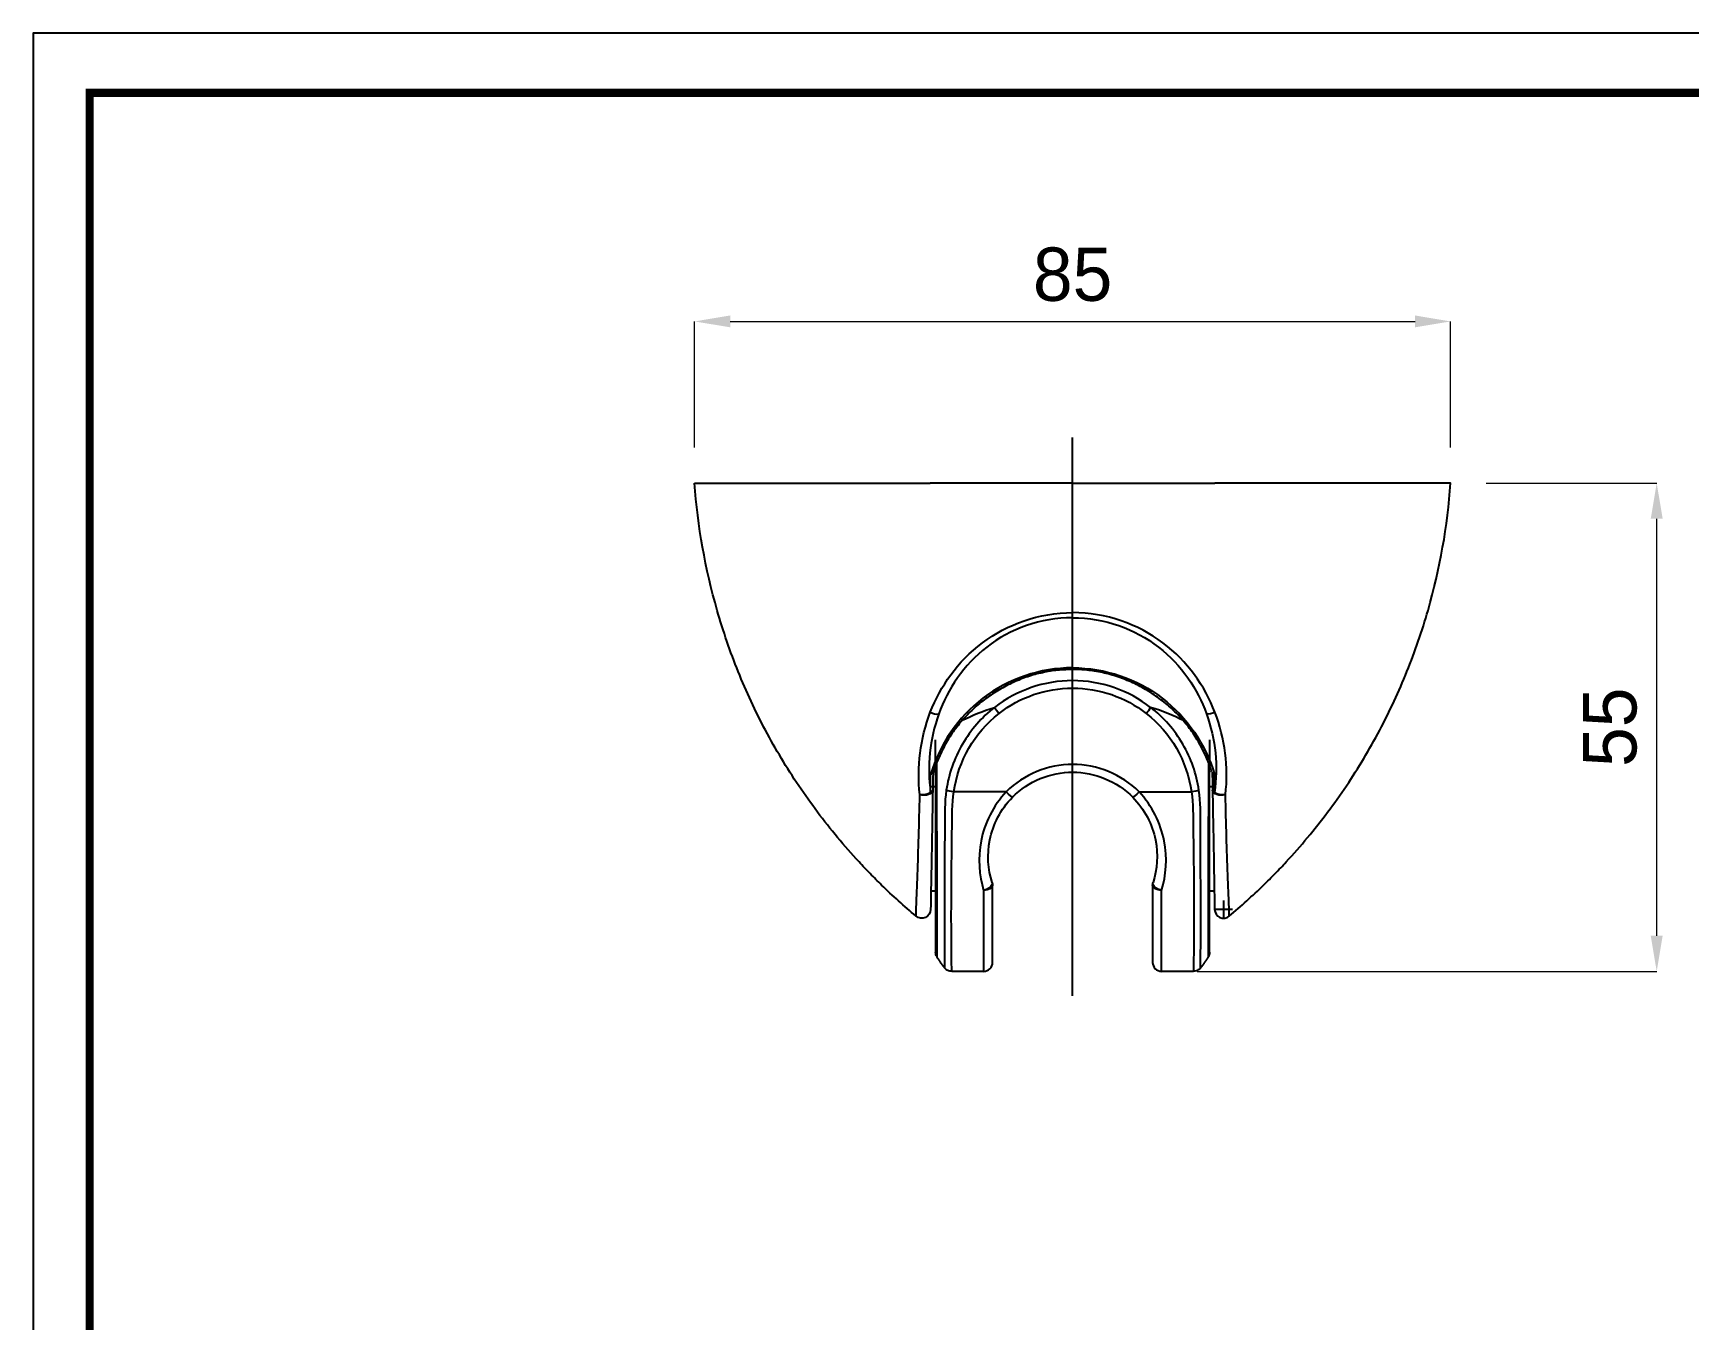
# Model space of a CAD drawing. Extents: x 0 to 395, y 0 to 289.
# Drawn here: x 0 to 186.2, y 144.7 to 289.4 of the extents above; entities that cross this region are included whole.
import ezdxf

# ---------------------------------------------------------------- set-up
doc = ezdxf.new("R2010")
doc.units = 0
doc.header["$LTSCALE"] = 10
doc.header["$MEASUREMENT"] = 0
doc.header["$PDMODE"] = 3
doc.header["$PDSIZE"] = -10
doc.layers.get('0').update_dxf_attribs({"linetype": 'CONTINUOUS'})
doc.layers.get('DEFPOINTS').update_dxf_attribs({"linetype": 'CONTINUOUS'})
doc.layers.add('1', color=7, linetype='CONTINUOUS')
doc.layers.add('60', color=7, linetype='CONTINUOUS', true_color=0xffffff)
doc.styles.add('Daelim Dimension', font='')
doc.styles.get('Daelim Dimension').set_extended_font_data('나눔고딕')
doc.dimstyles.new('DEFAULT', dxfattribs={"dimscale": 2, "dimtxt": 2, "dimasz": 2, "dimexe": 0, "dimexo": 2, "dimgap": 1, "dimtad": 1, "dimdec": 0, "dimzin": 9, "dimdsep": 46, "dimtxsty": 'Daelim Dimension', "dimcen": 0.5, "dimclrd": 5, "dimclre": 5, "dimclrt": 256, "dimadec": 1, "dimazin": 0, "dimtfac": 1, "dimtdec": 0, "dimtix": 1, "dimtmove": 0, "dimatfit": 3, "dimfxl": 1, "dimtolj": 1, "dimtzin": 1, "dimlwd": 9, "dimlwe": 9, "dimarcsym": 0})

# ---------------------------------------------------------------- blocks, each defined once
blk = doc.blocks.new('*D4')
at = {"color": 5, "linetype": 'ByBlock', "lineweight": 9, "ltscale": 0.5, "transparency": 16777216}
for p, q in [((163.37, 238.78), (182.54, 238.78)), ((182.54, 187.88), (182.54, 234.78)), ((130.87, 183.88), (182.54, 183.88))]:
    blk.add_line(p, q, dxfattribs=at)
at = {"color": 5, "ltscale": 0.5, "transparency": 16777216}
for points in [[(181.87, 234.78), (183.21, 234.78), (182.54, 238.78)], [(181.87, 187.88), (183.21, 187.88), (182.54, 183.88)]]:
    blk.add_solid(points, dxfattribs=at)
at = {"layer": 'DEFPOINTS', "color": 0, "ltscale": 0.5, "transparency": 16777216}
for p in [(159.37, 238.78), (182.54, 238.78), (126.87, 183.88)]:
    blk.add_point(p, dxfattribs=at)
at = {"color": 7, "ltscale": 0.5, "transparency": 16777216, "insert": (177.31, 211.33), "char_height": 6, "attachment_point": 5, "rotation": 90, "style": 'Daelim Dimension'}
blk.add_mtext('\\A1;55', dxfattribs=at)
blk = doc.blocks.new('*D7')
at = {"color": 5, "linetype": 'ByBlock', "lineweight": 9, "ltscale": 0.5, "transparency": 16777216}
for p, q in [((74.37, 242.78), (74.37, 256.96)), ((78.37, 256.96), (155.37, 256.96)), ((159.37, 242.78), (159.37, 256.96))]:
    blk.add_line(p, q, dxfattribs=at)
at = {"color": 5, "ltscale": 0.5, "transparency": 16777216}
for points in [[(78.37, 257.63), (78.37, 256.3), (74.37, 256.96)], [(155.37, 257.63), (155.37, 256.3), (159.37, 256.96)]]:
    blk.add_solid(points, dxfattribs=at)
at = {"layer": 'DEFPOINTS', "color": 0, "ltscale": 0.5, "transparency": 16777216}
for p in [(159.37, 256.96), (74.37, 238.78), (159.37, 238.78)]:
    blk.add_point(p, dxfattribs=at)
at = {"color": 7, "ltscale": 0.5, "transparency": 16777216, "insert": (116.87, 262.23), "char_height": 6, "attachment_point": 5, "style": 'Daelim Dimension'}
blk.add_mtext('\\A1;85', dxfattribs=at)

msp = doc.modelspace()

# ---------------------------------------------------------------- linework, layer by layer
at = {"ltscale": 0.5}
msp.add_lwpolyline([(0, 0), (394.94, 0), (394.94, 289.38), (0, 289.38)], close=True, dxfattribs=at)
at = {"color": 5, "linetype": 'ByBlock', "lineweight": 200, "const_width": 0.91}
msp.add_lwpolyline([(6.35, 12.39), (388.55, 12.39), (388.55, 282.66), (6.35, 282.66)], close=True, dxfattribs=at)
at = {"layer": '1'}
msp.add_line((116.87, 181.14), (116.87, 243.9), dxfattribs=at)
at = {"layer": '1', "color": 4}
for p, q in [((133.84, 191.86, 0), (133.84, 189.86, 0)), ((132.84, 190.86, 0), (134.84, 190.86, 0))]:
    msp.add_line(p, q, dxfattribs=at)
at = {"layer": '60', "color": 7, "linetype": 'Continuous'}
for p, q in [((132.27, 186.03), (132.27, 207.51)), ((100.93, 204.68), (101.47, 204.68)), ((132.27, 204.68), (132.81, 204.68)), ((101.47, 192.88), (100.94, 192.88)), ((107.87, 184.88), (107.87, 193.58)), ((125.87, 193.58), (125.87, 184.88)), ((132.8, 192.88), (132.27, 192.88)), ((106.87, 183.88), (103.28, 183.88)), ((130.47, 183.88), (126.87, 183.88))]:
    msp.add_line(p, q, dxfattribs=at)
at = {"layer": '60', "color": 93, "linetype": 'Continuous'}
for p, q in [((109.41, 204.07), (103.51, 204.07)), ((124.34, 204.07), (130.24, 204.07)), ((106.87, 192.99), (106.87, 183.88)), ((126.87, 183.88), (126.87, 192.99))]:
    msp.add_line(p, q, dxfattribs=at)
at = {"layer": '60', "color": 7, "linetype": 'Continuous', "extrusion": (0, 0, -1)}
for centre, start, end in [((-106.87, 193.58), 162.2472, 180), ((-126.87, 193.58), 0, 17.7528), ((-99.91, 190.86, 0), 181, 309.9604)]:
    msp.add_arc(centre, 1, start, end, dxfattribs=at)
at = {"layer": '60', "color": 7, "linetype": 'Continuous'}
for centre, start, end in [((133.84, 190.86, 0), 181, 309.9604), ((106.87, 184.88), 270, 0), ((126.87, 184.88), 180, 270)]:
    msp.add_arc(centre, 1, start, end, dxfattribs=at)
at = {"layer": '60', "color": 7, "linetype": 'Continuous', "extrusion": (0, -0.007631, -0.999971)}
for centre, start, end in [((-102.47, 186.02, -1.82), 330.6019, 0.1416), ((-131.27, 186.02, -1.82), 179.8581, 209.5535)]:
    msp.add_arc(centre, 1, start, end, dxfattribs=at)
at = {"layer": '60', "color": 93, "linetype": 'Continuous', "extrusion": (0, 0, -1)}
for centre, major_axis, ratio, start_param, end_param in [((100.14, 204.27), (-1, 0.017), 0.594791, 3.141593, 5.173382), ((100.14, 204.27), (0.993, 0.114), 0.546306, 0.754303, 2.107163), ((100.14, 204.27), (-1, 0.017), 0.432379, 3.141593, 3.831021), ((103.51, 204.17), (-0.99, 0.144), 0.097853, 4.698171, 5.711423), ((109.41, 204.17), (-0.711, 0.703), 0.070462, 3.141593, 4.642801), ((124.34, 204.17), (0.711, 0.703), 0.070462, 1.640384, 3.141593), ((130.24, 204.17), (0.99, 0.144), 0.097853, 0.571763, 1.585014), ((133.6, 204.27), (1, 0.017), 0.594791, 1.109804, 3.141593), ((133.6, 204.27), (1, 0.017), 0.432379, 2.452164, 3.141593), ((133.6, 204.27), (-0.993, 0.114), 0.546306, 4.176022, 5.528882), ((106.87, 193.58), (0.952, 0.305), 0.574758, 0, 1.752773), ((126.87, 193.58), (-0.952, 0.305), 0.574758, 4.530412, 6.283185), ((106.87, 193.58), (1, 0), 0.593531, 0, 1.570796), ((126.87, 193.58), (-1, 0), 0.593531, 4.712389, 6.283185)]:
    msp.add_ellipse(centre, major_axis=major_axis, ratio=ratio, start_param=start_param, end_param=end_param, dxfattribs=at)
at = {"layer": '60', "color": 7, "linetype": 'Continuous'}
for points, degree, knots in [([(99.27, 190.09), (97.93, 191.21), (96.19, 192.78), (94.11, 194.86), (92.43, 196.62), (89.63, 199.82), (85.98, 204.68), (82.23, 210.93), (79.16, 217.54), (76, 226.74), (74.72, 233.94), (74.37, 238.78)], 3, [0, 0, 0, 0, 0.092762, 0.125163, 0.157564, 0.222367, 0.351973, 0.481578, 0.611184, 0.740789, 1, 1, 1, 1]), ([(74.37, 238.78), (74.37, 238.78), (75.85, 238.78), (81.9, 238.78), (90.54, 238.78), (97.34, 238.78), (100.87, 238.78)], 3, [0, 0, 0, 0, 0.25, 0.5, 0.75, 1, 1, 1, 1]), ([(116.87, 238.78), (116.85, 238.78), (116.83, 238.78), (108.42, 238.78), (100.87, 238.78)], 2, [0, 0, 0, 0.002715, 0.002715, 1, 1, 1]), ([(116.87, 238.78), (118.02, 238.78), (120.27, 238.78), (123.59, 238.78), (126.79, 238.78), (129.89, 238.78), (131.88, 238.78), (132.87, 238.78)], 3, [0, 0, 0, 0, 0.21097, 0.415505, 0.614579, 0.80912, 1, 1, 1, 1]), ([(159.37, 238.78), (159.37, 238.78), (157.25, 238.78), (155.23, 238.78), (151.42, 238.78), (147.83, 238.78), (142.95, 238.78), (138.32, 238.78), (132.87, 238.78)], 2, [0, 0, 0, 0.25, 0.25, 0.5, 0.5, 0.75, 0.75, 1, 1, 1]), ([(134.48, 190.09), (135.81, 191.21), (137.55, 192.78), (139.64, 194.86), (141.31, 196.62), (144.11, 199.82), (147.76, 204.68), (151.51, 210.93), (154.58, 217.54), (157.74, 226.74), (159.03, 233.94), (159.37, 238.78)], 3, [0, 0, 0, 0, 0.092762, 0.125163, 0.157564, 0.222367, 0.351973, 0.481578, 0.611184, 0.740789, 1, 1, 1, 1]), ([(116.87, 217.8), (116.53, 217.81), (115.61, 217.81), (114.12, 217.62), (112.43, 217.23), (110.78, 216.66), (109.18, 215.9), (107.64, 214.97), (106.19, 213.86), (104.86, 212.59), (103.68, 211.19), (102.67, 209.68), (101.87, 208.07), (101.39, 206.9), (101.21, 206.26), (101.19, 206.2)], 3, [0, 0, 0, 0, 0.048283, 0.129532, 0.20998, 0.292169, 0.376379, 0.462518, 0.550251, 0.639037, 0.728199, 0.816815, 0.904266, 0.991158, 1, 1, 1, 1]), ([(132.51, 206.31), (132.37, 206.76), (132.03, 207.72), (131.34, 209.19), (130.44, 210.68), (129.33, 212.1), (128.07, 213.41), (126.64, 214.59), (125.1, 215.61), (123.46, 216.45), (121.76, 217.1), (120.02, 217.55), (118.38, 217.79), (117.33, 217.82), (116.87, 217.81)], 3, [0, 0, 0, 0, 0.067848, 0.14963, 0.236702, 0.324177, 0.413212, 0.502785, 0.592023, 0.680185, 0.766793, 0.851641, 0.934838, 1, 1, 1, 1]), ([(101.47, 207.51), (101.47, 206.17), (101.47, 204.74), (101.47, 201.9), (101.47, 200.46), (101.47, 196.37), (101.47, 193.87), (101.47, 188.06), (101.47, 186.03), (101.47, 186.03)], 3, [0, 0, 0, 0, 0.129784, 0.129784, 0.259569, 0.259569, 0.519137, 0.519137, 1, 1, 1, 1]), ([(100.9, 206.04), (100.91, 206.04), (100.91, 206.04), (100.91, 206.04), (100.99, 206.07), (101.06, 206.1), (101.11, 206.15), (101.15, 206.19), (101.18, 206.23), (101.18, 206.28)], 3, [0, 0, 0, 0, 0.01285, 0.01285, 0.01285, 0.512381, 0.512381, 0.512381, 1, 1, 1, 1]), ([(110.12, 203.47), (111.89, 205.26), (114.38, 206.29), (119.37, 206.28), (121.85, 205.26), (123.63, 203.47)], 3, [0, 0, 0, 0, 0.5, 0.5, 1, 1, 1, 1]), ([(132.84, 206.04), (132.84, 206.04), (132.84, 206.04), (132.83, 206.04), (132.75, 206.07), (132.68, 206.1), (132.64, 206.15), (132.61, 206.17), (132.59, 206.19), (132.58, 206.21)], 3, [0, 0, 0, 0, 0.01676, 0.01676, 0.01676, 0.668323, 0.668323, 0.668323, 1, 1, 1, 1]), ([(101.14, 204.25), (101.09, 201.09), (101.04, 198.15), (100.97, 194.2), (100.94, 192.95), (100.92, 191.74), (100.92, 191.44), (100.91, 191), (100.91, 190.84), (100.91, 190.84)], 3, [0, 0, 0, 0, 0.5, 0.5, 0.75, 0.75, 0.875, 0.875, 1, 1, 1, 1]), ([(107.82, 193.89), (107.37, 195.32), (107.22, 196.98), (107.91, 200.38), (108.78, 202.11), (110.12, 203.47)], 3, [0, 0, 0, 0, 0.5, 0.5, 1, 1, 1, 1]), ([(123.63, 203.47), (124.96, 202.11), (125.84, 200.38), (126.53, 196.98), (126.38, 195.32), (125.92, 193.89)], 3, [0, 0, 0, 0, 0.5, 0.5, 1, 1, 1, 1]), ([(132.6, 204.25), (132.66, 201.09), (132.71, 198.15), (132.78, 194.2), (132.8, 192.95), (132.82, 191.74), (132.83, 191.44), (132.83, 191), (132.84, 190.84), (132.84, 190.84)], 3, [0, 0, 0, 0, 0.5, 0.5, 0.75, 0.75, 0.875, 0.875, 1, 1, 1, 1]), ([(103.28, 183.9), (103.2, 183.89), (103.03, 183.9), (102.78, 184), (102.58, 184.15), (102.5, 184.25), (102.48, 184.29)], 3, [0, 0, 0, 0, 0.225154, 0.573966, 0.858225, 1, 1, 1, 1]), ([(131.27, 184.29), (131.21, 184.21), (131.07, 184.06), (130.78, 183.91), (130.57, 183.89), (130.47, 183.89)], 3, [0, 0, 0, 0, 0.308106, 0.674461, 1, 1, 1, 1])]:
    msp.add_open_spline(points, degree=degree, knots=knots, dxfattribs=at)
at = {"layer": '60', "color": 93, "linetype": 'Continuous'}
for points, knots in [([(100.87, 213.02), (102.01, 215.95), (103.93, 218.72), (109.52, 222.93), (113.1, 224.22), (116.87, 224.22)], [0, 0, 0, 0, 0.5, 0.5, 1, 1, 1, 1]), ([(116.87, 223.65), (113.27, 223.65), (109.85, 222.39), (104.6, 218.3), (102.85, 215.64), (101.83, 212.82)], [0, 0, 0, 0, 0.5, 0.5, 1, 1, 1, 1]), ([(132.87, 213.02), (131.73, 215.95), (129.82, 218.72), (124.23, 222.93), (120.64, 224.22), (116.87, 224.22)], [0, 0, 0, 0, 0.5, 0.5, 1, 1, 1, 1]), ([(116.87, 223.65), (120.47, 223.65), (123.89, 222.39), (129.15, 218.3), (130.9, 215.64), (131.92, 212.82)], [0, 0, 0, 0, 0.5, 0.5, 1, 1, 1, 1]), ([(116.87, 218.01), (113.22, 218.01), (109.63, 216.77), (103.96, 212.44), (101.96, 209.43), (100.9, 206.04)], [0, 0, 0, 0, 0.5, 0.5, 1, 1, 1, 1]), ([(116.87, 218.01), (120.52, 218.01), (124.11, 216.77), (129.78, 212.44), (131.78, 209.43), (132.84, 206.04)], [0, 0, 0, 0, 0.5, 0.5, 1, 1, 1, 1]), ([(125.64, 213.55), (123.15, 215.5), (120.06, 216.57), (113.68, 216.57), (110.59, 215.5), (108.1, 213.56)], [0, 0, 0, 0, 0.5, 0.5, 1, 1, 1, 1]), ([(108.6, 212.88), (110.95, 214.72), (113.86, 215.73), (119.89, 215.73), (122.8, 214.72), (125.15, 212.88)], [0, 0, 0, 0, 0.5, 0.5, 1, 1, 1, 1]), ([(99.69, 203.75), (99.51, 205.32), (99.53, 206.88), (99.92, 209.98), (100.31, 211.53), (100.87, 213.02)], [0, 0, 0, 0, 0.5, 0.5, 1, 1, 1, 1]), ([(108.1, 213.56), (107.36, 213.03), (106.7, 212.36), (105.49, 210.98), (104.95, 210.22), (103.56, 207.84), (102.94, 206.08), (102.67, 204.24)], [0, 0, 0, 0, 0.25, 0.25, 0.5, 0.5, 1, 1, 1, 1]), ([(131.08, 204.24), (130.81, 206.08), (130.18, 207.84), (128.8, 210.22), (128.26, 210.98), (127.05, 212.36), (126.4, 213.01), (125.65, 213.55)], [0, 0, 0, 0, 0.5, 0.5, 0.75, 0.75, 1, 1, 1, 1]), ([(134.06, 203.75), (134.23, 205.32), (134.22, 206.88), (133.83, 209.98), (133.44, 211.54), (132.87, 213.02)], [0, 0, 0, 0, 0.5, 0.5, 1, 1, 1, 1]), ([(101.63, 185.49), (101.63, 185.51), (101.63, 185.97), (101.63, 187.93), (101.64, 189.57), (101.63, 193.91), (101.64, 196.53), (101.62, 200.82), (101.6, 202.32), (101.61, 205), (101.61, 206.21), (101.61, 207.36)], [0, 0, 0, 0, 0.227914, 0.227914, 0.49345, 0.49345, 0.758987, 0.758987, 0.891755, 0.891755, 1, 1, 1, 1]), ([(124.34, 204.07), (122.37, 206.04), (119.63, 207.15), (114.12, 207.15), (111.38, 206.04), (109.41, 204.07)], [0, 0, 0, 0, 0.5, 0.5, 1, 1, 1, 1]), ([(132.13, 207.39), (132.13, 206.23), (132.14, 205.02), (132.15, 202.33), (132.12, 200.82), (132.1, 196.53), (132.11, 193.91), (132.11, 189.58), (132.11, 187.94), (132.11, 185.98), (132.11, 185.51), (132.11, 185.49)], [0, 0, 0, 0, 0.109033, 0.109033, 0.241708, 0.241708, 0.507058, 0.507058, 0.772407, 0.772407, 1, 1, 1, 1]), ([(100.91, 203.98), (100.91, 204.41), (100.91, 204.83), (100.91, 205.24), (100.91, 205.51), (100.9, 205.78), (100.9, 206.04)], [0, 0, 0, 0, 0.602537, 0.602537, 0.602537, 1, 1, 1, 1]), ([(132.83, 203.98), (132.83, 204.41), (132.84, 204.83), (132.84, 205.24), (132.84, 205.51), (132.84, 205.78), (132.84, 206.04)], [0, 0, 0, 0, 0.602537, 0.602537, 0.602537, 1, 1, 1, 1]), ([(99.27, 190.09), (99.27, 190.09), (99.27, 190.25), (99.28, 190.69), (99.29, 191), (99.33, 192.2), (99.38, 193.45), (99.54, 197.46), (99.61, 200.48), (99.69, 203.75)], [0, 0, 0, 0, 0.125, 0.125, 0.25, 0.25, 0.5, 0.5, 1, 1, 1, 1]), ([(102.67, 204.24), (102.47, 202.89), (102.5, 201.53), (102.49, 198.92), (102.48, 197.65), (102.47, 194.02), (102.47, 191.81), (102.47, 188.17), (102.48, 186.73), (102.48, 184.78), (102.48, 184.28), (102.48, 184.28)], [0, 0, 0, 0, 0.125014, 0.125014, 0.250028, 0.250028, 0.500055, 0.500055, 0.750083, 0.750083, 1, 1, 1, 1]), ([(103.28, 183.88), (103.28, 183.88), (103.28, 183.88), (103.28, 183.89), (103.27, 184.4), (103.25, 186.38), (103.24, 187.84), (103.23, 191.53), (103.25, 193.75), (103.28, 197.42), (103.3, 198.69), (103.33, 201.33), (103.32, 202.7), (103.51, 204.07)], [0, 0, 0, 0, 0.000049, 0.000049, 0.250037, 0.250037, 0.500025, 0.500025, 0.750012, 0.750012, 0.875006, 0.875006, 1, 1, 1, 1]), ([(109.41, 204.07), (107.93, 202.5), (106.97, 200.52), (106.2, 196.61), (106.36, 194.67), (106.87, 192.99)], [0, 0, 0, 0, 0.5, 0.5, 1, 1, 1, 1]), ([(126.87, 192.99), (127.39, 194.67), (127.54, 196.61), (126.77, 200.52), (125.82, 202.5), (124.34, 204.07)], [0, 0, 0, 0, 0.5, 0.5, 1, 1, 1, 1]), ([(130.24, 204.07), (130.43, 202.7), (130.42, 201.33), (130.44, 198.69), (130.46, 197.42), (130.5, 193.75), (130.51, 191.53), (130.5, 187.84), (130.49, 186.38), (130.47, 184.4), (130.47, 183.89), (130.47, 183.88), (130.47, 183.88), (130.47, 183.88)], [0, 0, 0, 0, 0.124988, 0.124988, 0.249975, 0.249975, 0.499951, 0.499951, 0.749926, 0.749926, 0.999902, 0.999902, 1, 1, 1, 1]), ([(131.26, 184.28), (131.26, 184.28), (131.26, 184.78), (131.27, 186.73), (131.27, 188.17), (131.27, 191.81), (131.27, 194.02), (131.26, 197.65), (131.25, 198.92), (131.25, 201.53), (131.28, 202.89), (131.08, 204.24)], [0, 0, 0, 0, 0.249917, 0.249917, 0.499945, 0.499945, 0.749972, 0.749972, 0.874986, 0.874986, 1, 1, 1, 1]), ([(134.48, 190.09), (134.48, 190.09), (134.47, 190.25), (134.47, 190.69), (134.46, 191), (134.42, 192.2), (134.36, 193.45), (134.21, 197.46), (134.13, 200.48), (134.06, 203.75)], [0, 0, 0, 0, 0.125, 0.125, 0.25, 0.25, 0.5, 0.5, 1, 1, 1, 1])]:
    msp.add_open_spline(points, degree=3, knots=knots, dxfattribs=at)
for points in [[(101.83, 212.82), (100.79, 209.95), (100.5, 206.97), (100.91, 203.98)], [(100.87, 213.02), (101.18, 212.85), (101.55, 212.78), (101.83, 212.82)], [(103.51, 204.07), (104.02, 207.55), (105.84, 210.72), (108.6, 212.88)], [(104.47, 212.11), (105.56, 212.67), (106.78, 213.16), (108.1, 213.56)], [(108.1, 213.56), (108.22, 213.37), (108.41, 213.11), (108.6, 212.88)], [(125.15, 212.88), (125.34, 213.11), (125.53, 213.36), (125.64, 213.55)], [(125.15, 212.88), (127.91, 210.72), (129.73, 207.55), (130.24, 204.07)], [(129.32, 212.08), (128.22, 212.65), (126.98, 213.15), (125.64, 213.55)], [(132.87, 213.02), (132.57, 212.85), (132.19, 212.78), (131.92, 212.82)], [(131.92, 212.82), (132.96, 209.95), (133.25, 206.97), (132.83, 203.98)]]:
    msp.add_open_spline(points, degree=3, dxfattribs=at)
at = {"layer": '60', "color": 7, "linetype": 'Continuous'}
for points, degree in [([(101.47, 207.05), (101.47, 208.05), (101.47, 209), (101.47, 209.91)], 3), ([(132.27, 209.91), (132.27, 209), (132.27, 208.04), (132.27, 207.03)], 3), ([(101.18, 206.28), (101.17, 205.63), (101.15, 204.95), (101.14, 204.25)], 3), ([(132.57, 206.28), (132.58, 205.63), (132.59, 204.95), (132.6, 204.25)], 3), ([(102.48, 184.29), (102, 184.88), (101.61, 185.54)], 2), ([(132.13, 185.54), (131.75, 184.88), (131.26, 184.29)], 2)]:
    msp.add_open_spline(points, degree=degree, dxfattribs=at)

# ---------------------------------------------------------------- dimensions: what is measured, and where the dimension line sits
at = {"ltscale": 0.5}
dim = msp.add_linear_dim(base=(159.37, 256.96), p1=(74.37, 238.78), p2=(159.37, 238.78), dimstyle='DEFAULT', override={"dimtxt": 3, "dimclrd": 5, "dimclre": 5, "dimclrt": 7, "dimfxl": 1.25, "dimarcsym": 1}, dxfattribs=at)
dim.commit()
dim.dimension.update_dxf_attribs({"geometry": '*D7', "text_midpoint": (116.87, 262.23)})
dim = msp.add_linear_dim(base=(182.54, 238.78), p1=(126.87, 183.88), p2=(159.37, 238.78), angle=90, dimstyle='DEFAULT', override={"dimtxt": 3, "dimdec": 0, "dimclrd": 5, "dimclre": 5, "dimclrt": 7, "dimfxl": 1.25, "dimarcsym": 1}, dxfattribs=at)
dim.commit()
dim.dimension.update_dxf_attribs({"geometry": '*D4', "text_midpoint": (177.31, 211.33)})

doc.saveas('drawing.dxf')
